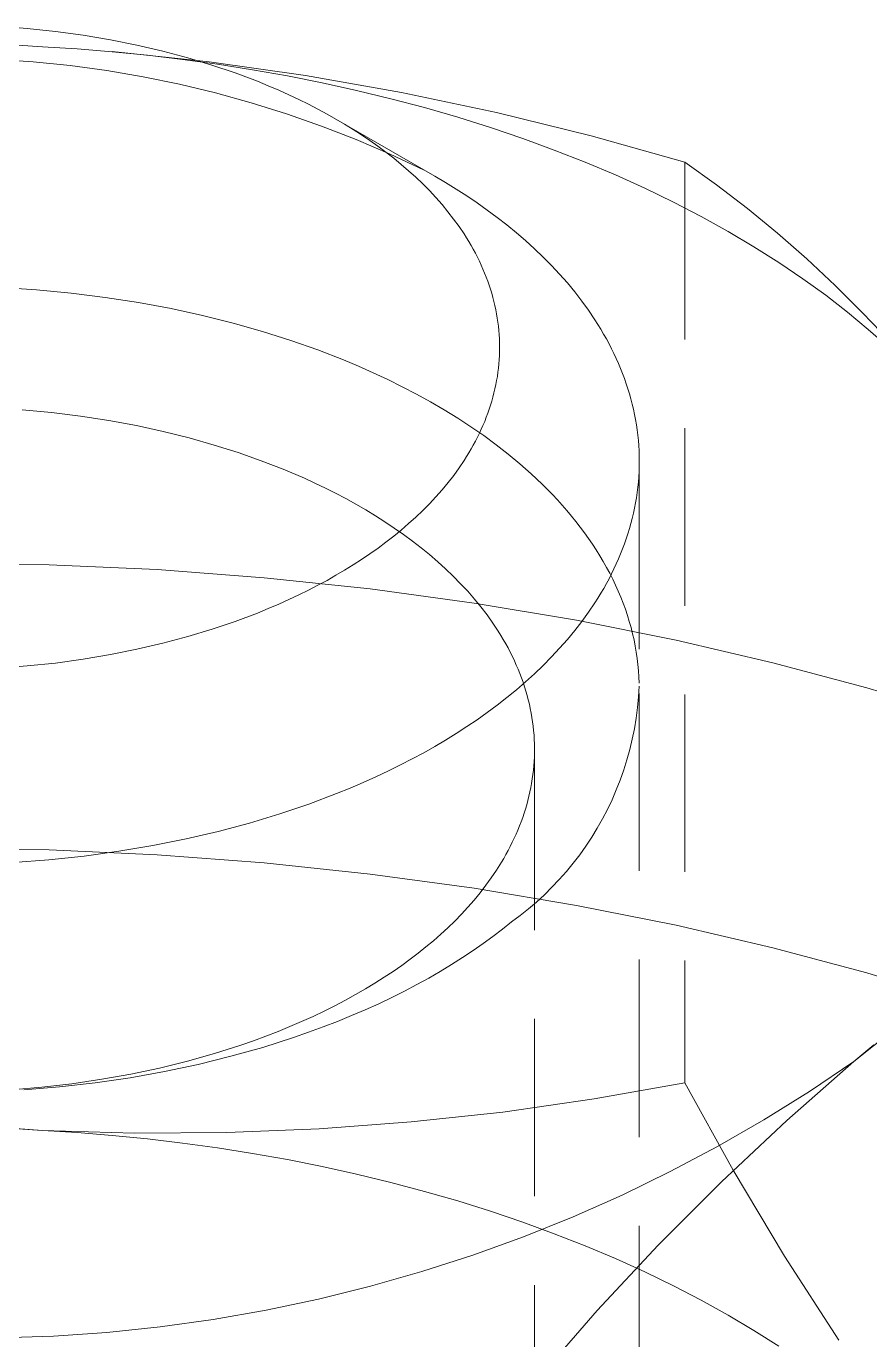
# Model space of a CAD drawing. Header units: millimetres. Extents: x -124 to 15640, y 659 to 4121.
# Drawn here: x 4186.92 to 4192.96, y 2337.41 to 2346.81 of the extents above; entities that cross this region are included whole.
import ezdxf

# ---------------------------------------------------------------- set-up
doc = ezdxf.new("R2010")
doc.units = ezdxf.units.MM
doc.linetypes.add('HIDDEN', pattern=[1.905, 1.27, -0.635])
doc.layers.add('ZANO_R_przerywana', color=7, linetype='HIDDEN', lineweight=0)

msp = doc.modelspace()

# ---------------------------------------------------------------- linework, layer by layer
at = {"layer": 'ZANO_R_przerywana'}
for p, q in [((4186.7243, 2346.8069), (4186.9288, 2346.7916)), ((4186.9288, 2346.7916), (4187.1309, 2346.7703)), ((4187.1309, 2346.7703), (4187.3297, 2346.7432)), ((4187.3297, 2346.7432), (4187.5246, 2346.7105)), ((4187.5246, 2346.7105), (4187.7149, 2346.6724)), ((4186.6648, 2346.6854), (4187.0381, 2346.6601)), ((4187.0381, 2346.6601), (4187.2877, 2346.6446)), ((4187.2877, 2346.6446), (4187.5383, 2346.6245)), ((4187.5383, 2346.6245), (4187.7895, 2346.5996)), ((4187.5384, 2346.6263), (4188.2314, 2346.5518)), ((4187.7149, 2346.6724), (4187.8999, 2346.6293)), ((4187.8999, 2346.6293), (4188.0792, 2346.5815)), ((4186.9731, 2346.5522), (4186.7087, 2346.5701)), ((4187.2368, 2346.5254), (4186.9731, 2346.5522)), ((4187.4995, 2346.4898), (4187.2368, 2346.5254)), ((4187.7895, 2346.5996), (4188.041, 2346.5699)), ((4188.041, 2346.5699), (4188.2923, 2346.5353)), ((4188.0792, 2346.5815), (4188.2522, 2346.5292)), ((4188.2314, 2346.5518), (4188.9215, 2346.4541)), ((4188.2522, 2346.5292), (4188.4185, 2346.4729)), ((4188.2923, 2346.5353), (4188.543, 2346.4958)), ((4187.7608, 2346.4453), (4187.4995, 2346.4898)), ((4188.0205, 2346.3921), (4187.7608, 2346.4453)), ((4188.4185, 2346.4729), (4188.5778, 2346.4128)), ((4188.543, 2346.4958), (4188.7927, 2346.4514)), ((4188.7927, 2346.4514), (4189.041, 2346.402)), ((4188.9215, 2346.4541), (4189.608, 2346.3334)), ((4188.2782, 2346.3301), (4188.0205, 2346.3921)), ((4188.5778, 2346.4128), (4188.6547, 2346.3815)), ((4188.6547, 2346.3815), (4188.7297, 2346.3494)), ((4188.7297, 2346.3494), (4188.8029, 2346.3166)), ((4189.041, 2346.402), (4189.2874, 2346.3477)), ((4189.2874, 2346.3477), (4189.5316, 2346.2885)), ((4189.608, 2346.3334), (4190.29, 2346.1898)), ((4188.5337, 2346.2594), (4188.2782, 2346.3301)), ((4188.7866, 2346.1802), (4188.5337, 2346.2594)), ((4188.8029, 2346.3166), (4188.8741, 2346.2831)), ((4188.8741, 2346.2831), (4188.9434, 2346.2489)), ((4188.9434, 2346.2489), (4189.0108, 2346.2141)), ((4189.5316, 2346.2885), (4189.773, 2346.2244)), ((4189.0367, 2346.0925), (4188.7866, 2346.1802)), ((4189.0108, 2346.2141), (4189.0762, 2346.1788)), ((4189.0762, 2346.1788), (4189.1397, 2346.1429)), ((4189.773, 2346.2244), (4190.0112, 2346.1556)), ((4190.0112, 2346.1556), (4190.2459, 2346.082)), ((4190.29, 2346.1898), (4190.9669, 2346.0234)), ((4189.2838, 2345.9964), (4189.0367, 2346.0925)), ((4189.8468, 2345.7347), (4189.1397, 2346.1429)), ((4189.1397, 2346.1429), (4189.2018, 2346.1063)), ((4189.2018, 2346.1063), (4189.263, 2346.0685)), ((4189.263, 2346.0685), (4189.3232, 2346.0296)), ((4190.2459, 2346.082), (4190.4765, 2346.0038)), ((4189.5274, 2345.892), (4189.2838, 2345.9964)), ((4189.3232, 2346.0296), (4189.3824, 2345.9896)), ((4189.3824, 2345.9896), (4189.4405, 2345.9485)), ((4190.4765, 2346.0038), (4190.7027, 2345.9211)), ((4190.9669, 2346.0234), (4191.6378, 2345.8344)), ((4189.4405, 2345.9485), (4189.4974, 2345.9063)), ((4189.4974, 2345.9063), (4189.553, 2345.8629)), ((4189.7674, 2345.7795), (4189.5274, 2345.892)), ((4189.553, 2345.8629), (4189.6072, 2345.8185)), ((4190.7027, 2345.9211), (4190.9242, 2345.8341)), ((4189.6072, 2345.8185), (4189.66, 2345.7731)), ((4189.66, 2345.7731), (4189.7112, 2345.7266)), ((4190.9242, 2345.8341), (4191.1405, 2345.7428)), ((4191.6378, 2345.8344), (4191.8641, 2345.6716)), ((4191.6378, 2345.8344), (4191.6378, 2339.2446)), ((4189.7112, 2345.7266), (4189.7609, 2345.6791)), ((4189.7609, 2345.6791), (4189.8088, 2345.6306)), ((4189.9244, 2345.6889), (4189.8468, 2345.7347)), ((4190.0009, 2345.6417), (4189.9244, 2345.6889)), ((4191.1405, 2345.7428), (4191.3512, 2345.6474)), ((4189.8088, 2345.6306), (4189.855, 2345.5811)), ((4189.855, 2345.5811), (4189.8994, 2345.5307)), ((4190.0762, 2345.5931), (4190.0009, 2345.6417)), ((4190.1502, 2345.5431), (4190.0762, 2345.5931)), ((4191.3512, 2345.6474), (4191.5561, 2345.5481)), ((4191.8641, 2345.6716), (4192.0852, 2345.5017)), ((4189.8994, 2345.5307), (4189.9419, 2345.4794)), ((4190.2228, 2345.4916), (4190.1502, 2345.5431)), ((4190.2939, 2345.4389), (4190.2228, 2345.4916)), ((4191.5561, 2345.5481), (4191.7548, 2345.4451)), ((4192.0852, 2345.5017), (4192.3008, 2345.3249)), ((4189.9419, 2345.4794), (4189.9823, 2345.4272)), ((4189.9823, 2345.4272), (4190.0207, 2345.3742)), ((4190.3633, 2345.3847), (4190.2939, 2345.4389)), ((4191.7548, 2345.4451), (4191.947, 2345.3386)), ((4190.0207, 2345.3742), (4190.057, 2345.3204)), ((4190.057, 2345.3204), (4190.0743, 2345.2932)), ((4190.4311, 2345.3292), (4190.3633, 2345.3847)), ((4190.4971, 2345.2724), (4190.4311, 2345.3292)), ((4191.947, 2345.3386), (4192.1324, 2345.2288)), ((4192.3008, 2345.3249), (4192.5107, 2345.1413)), ((4190.0743, 2345.2932), (4190.0911, 2345.2658)), ((4190.0911, 2345.2658), (4190.1073, 2345.2382)), ((4190.1073, 2345.2382), (4190.1229, 2345.2105)), ((4190.1229, 2345.2105), (4190.1379, 2345.1826)), ((4190.5612, 2345.2143), (4190.4971, 2345.2724)), ((4190.6232, 2345.1549), (4190.5612, 2345.2143)), ((4192.1324, 2345.2288), (4192.3108, 2345.1158)), ((4190.1379, 2345.1826), (4190.1524, 2345.1546)), ((4190.1524, 2345.1546), (4190.1663, 2345.1264)), ((4190.1663, 2345.1264), (4190.1795, 2345.098)), ((4190.6832, 2345.0943), (4190.6232, 2345.1549)), ((4192.3108, 2345.1158), (4192.482, 2345)), ((4192.5107, 2345.1413), (4192.7146, 2344.9511)), ((4190.1795, 2345.098), (4190.1922, 2345.0695)), ((4190.1922, 2345.0695), (4190.2043, 2345.0409)), ((4190.2043, 2345.0409), (4190.2157, 2345.0121)), ((4190.7409, 2345.0324), (4190.6832, 2345.0943)), ((4190.7964, 2344.9694), (4190.7409, 2345.0324)), ((4186.7439, 2344.9363), (4186.996, 2344.9199)), ((4190.2157, 2345.0121), (4190.2265, 2344.9832)), ((4190.2265, 2344.9832), (4190.2367, 2344.9542)), ((4190.2367, 2344.9542), (4190.2462, 2344.9251)), ((4190.2462, 2344.9251), (4190.2552, 2344.8959)), ((4190.8495, 2344.9053), (4190.7964, 2344.9694)), ((4192.482, 2345), (4192.6458, 2344.8815)), ((4192.7146, 2344.9511), (4192.9125, 2344.7546)), ((4186.996, 2344.9199), (4187.2444, 2344.8964)), ((4187.2444, 2344.8964), (4187.4883, 2344.866)), ((4187.4883, 2344.866), (4187.7267, 2344.8291)), ((4187.7267, 2344.8291), (4187.9591, 2344.7859)), ((4190.2552, 2344.8959), (4190.2634, 2344.8665)), ((4190.2634, 2344.8665), (4190.2711, 2344.8371)), ((4190.2711, 2344.8371), (4190.278, 2344.8077)), ((4190.9, 2344.8401), (4190.8495, 2344.9053)), ((4190.948, 2344.7738), (4190.9, 2344.8401)), ((4192.6458, 2344.8815), (4192.802, 2344.7605)), ((4187.9591, 2344.7859), (4188.1847, 2344.7369)), ((4188.1847, 2344.7369), (4188.4029, 2344.6824)), ((4190.278, 2344.8077), (4190.2844, 2344.7781)), ((4190.2844, 2344.7781), (4190.29, 2344.7485)), ((4190.29, 2344.7485), (4190.295, 2344.7188)), ((4190.9934, 2344.7065), (4190.948, 2344.7738)), ((4192.802, 2344.7605), (4192.9505, 2344.6374)), ((4192.9125, 2344.7546), (4193.104, 2344.5519)), ((4188.4029, 2344.6824), (4188.6134, 2344.623)), ((4190.295, 2344.7188), (4190.2994, 2344.6891)), ((4190.2994, 2344.6891), (4190.303, 2344.6593)), ((4190.303, 2344.6593), (4190.3061, 2344.6295)), ((4191.015, 2344.6725), (4190.9934, 2344.7065)), ((4191.036, 2344.6383), (4191.015, 2344.6725)), ((4188.6134, 2344.623), (4188.8157, 2344.5589)), ((4188.8157, 2344.5589), (4189.0094, 2344.4908)), ((4190.3061, 2344.6295), (4190.3084, 2344.5996)), ((4190.3084, 2344.5996), (4190.3101, 2344.5698)), ((4190.3101, 2344.5698), (4190.3111, 2344.5399)), ((4191.0562, 2344.6038), (4191.036, 2344.6383)), ((4191.0758, 2344.5692), (4191.0562, 2344.6038)), ((4191.0946, 2344.5343), (4191.0758, 2344.5692)), ((4192.9505, 2344.6374), (4193.0218, 2344.575)), ((4189.0094, 2344.4908), (4189.1944, 2344.4189)), ((4190.3111, 2344.4801), (4190.3101, 2344.4502)), ((4190.3111, 2344.5399), (4190.3114, 2344.51)), ((4190.3114, 2344.51), (4190.3111, 2344.4801)), ((4191.1126, 2344.4992), (4191.0946, 2344.5343)), ((4191.13, 2344.464), (4191.1126, 2344.4992)), ((4191.1466, 2344.4285), (4191.13, 2344.464)), ((4189.1944, 2344.4189), (4189.3012, 2344.3742)), ((4189.3012, 2344.3742), (4189.4069, 2344.3274)), ((4190.3031, 2344.3607), (4190.2994, 2344.3309)), ((4190.3061, 2344.3905), (4190.3031, 2344.3607)), ((4190.3084, 2344.4203), (4190.3061, 2344.3905)), ((4190.3101, 2344.4502), (4190.3084, 2344.4203)), ((4191.1624, 2344.3929), (4191.1466, 2344.4285)), ((4191.1775, 2344.3571), (4191.1624, 2344.3929)), ((4189.4069, 2344.3274), (4189.5116, 2344.2784)), ((4189.5116, 2344.2784), (4189.6149, 2344.2273)), ((4190.2901, 2344.2715), (4190.2844, 2344.2419)), ((4190.2951, 2344.3012), (4190.2901, 2344.2715)), ((4190.2994, 2344.3309), (4190.2951, 2344.3012)), ((4191.1918, 2344.3211), (4191.1775, 2344.3571)), ((4191.2053, 2344.285), (4191.1918, 2344.3211)), ((4191.218, 2344.2488), (4191.2053, 2344.285)), ((4189.6149, 2344.2273), (4189.7168, 2344.1741)), ((4189.7168, 2344.1741), (4189.817, 2344.1188)), ((4190.2711, 2344.1828), (4190.2635, 2344.1534)), ((4190.2781, 2344.2123), (4190.2711, 2344.1828)), ((4190.2844, 2344.2419), (4190.2781, 2344.2123)), ((4191.23, 2344.2124), (4191.218, 2344.2488)), ((4191.2411, 2344.1759), (4191.23, 2344.2124)), ((4191.2514, 2344.1392), (4191.2411, 2344.1759)), ((4189.817, 2344.1188), (4189.9153, 2344.0614)), ((4190.2463, 2344.0949), (4190.2368, 2344.0658)), ((4190.2552, 2344.1241), (4190.2463, 2344.0949)), ((4190.2635, 2344.1534), (4190.2552, 2344.1241)), ((4191.261, 2344.1025), (4191.2514, 2344.1392)), ((4191.2697, 2344.0656), (4191.261, 2344.1025)), ((4187.1045, 2344.0422), (4186.8934, 2344.0622)), ((4187.3117, 2344.0164), (4187.1045, 2344.0422)), ((4187.5144, 2343.985), (4187.3117, 2344.0164)), ((4187.7119, 2343.9483), (4187.5144, 2343.985)), ((4189.9153, 2344.0614), (4190.0117, 2344.0019)), ((4190.0117, 2344.0019), (4190.1059, 2343.9403)), ((4190.2158, 2344.0079), (4190.2044, 2343.9791)), ((4190.2266, 2344.0368), (4190.2158, 2344.0079)), ((4190.2368, 2344.0658), (4190.2266, 2344.0368)), ((4191.2776, 2344.0287), (4191.2697, 2344.0656)), ((4191.2847, 2343.9917), (4191.2776, 2344.0287)), ((4191.2909, 2343.9545), (4191.2847, 2343.9917)), ((4187.9037, 2343.9066), (4187.7119, 2343.9483)), ((4188.0892, 2343.8603), (4187.9037, 2343.9066)), ((4190.1059, 2343.9403), (4190.1977, 2343.8767)), ((4190.1664, 2343.8936), (4190.1525, 2343.8654)), ((4190.1797, 2343.922), (4190.1664, 2343.8936)), ((4190.1923, 2343.9505), (4190.1797, 2343.922)), ((4190.2044, 2343.9791), (4190.1923, 2343.9505)), ((4191.2964, 2343.9174), (4191.2909, 2343.9545)), ((4191.301, 2343.8802), (4191.2964, 2343.9174)), ((4188.2681, 2343.8098), (4188.0892, 2343.8603)), ((4188.44, 2343.7554), (4188.2681, 2343.8098)), ((4190.123, 2343.8094), (4190.1074, 2343.7817)), ((4190.1381, 2343.8373), (4190.123, 2343.8094)), ((4190.1525, 2343.8654), (4190.1381, 2343.8373)), ((4190.1977, 2343.8767), (4190.2869, 2343.8111)), ((4190.2869, 2343.8111), (4190.3735, 2343.7436)), ((4191.3047, 2343.8429), (4191.301, 2343.8802)), ((4191.3077, 2343.8056), (4191.3047, 2343.8429)), ((4191.3098, 2343.7682), (4191.3077, 2343.8056)), ((4188.6047, 2343.6974), (4188.44, 2343.7554)), ((4190.0745, 2343.7268), (4190.0571, 2343.6996)), ((4190.0912, 2343.7542), (4190.0745, 2343.7268)), ((4190.1074, 2343.7817), (4190.0912, 2343.7542)), ((4190.3735, 2343.7436), (4190.4571, 2343.6742)), ((4191.311, 2343.7309), (4191.3098, 2343.7682)), ((4191.3114, 2343.6935), (4191.311, 2343.7309)), ((4188.762, 2343.6364), (4188.6047, 2343.6974)), ((4188.9143, 2343.5713), (4188.762, 2343.6364)), ((4190.0209, 2343.6458), (4189.9825, 2343.5927)), ((4190.0571, 2343.6996), (4190.0209, 2343.6458)), ((4190.4571, 2343.6742), (4190.5377, 2343.6029)), ((4191.3077, 2343.5815), (4191.3098, 2343.6188)), ((4191.3098, 2343.6188), (4191.311, 2343.6562)), ((4191.311, 2343.6562), (4191.3114, 2343.6935)), ((4191.3114, 2343.6188), (4191.3114, 2342.0828)), ((4188.9896, 2343.5368), (4188.9143, 2343.5713)), ((4189.0641, 2343.5011), (4188.9896, 2343.5368)), ((4189.942, 2343.5405), (4189.8996, 2343.4892)), ((4189.9825, 2343.5927), (4189.942, 2343.5405)), ((4190.5377, 2343.6029), (4190.6151, 2343.5299)), ((4190.6151, 2343.5299), (4190.6891, 2343.4551)), ((4191.301, 2343.5069), (4191.3048, 2343.5442)), ((4191.3048, 2343.5442), (4191.3077, 2343.5815)), ((4189.1377, 2343.4641), (4189.0641, 2343.5011)), ((4189.2105, 2343.4258), (4189.1377, 2343.4641)), ((4189.2822, 2343.3863), (4189.2105, 2343.4258)), ((4189.8552, 2343.4388), (4189.8091, 2343.3893)), ((4189.8996, 2343.4892), (4189.8552, 2343.4388)), ((4190.6891, 2343.4551), (4190.7247, 2343.4172)), ((4191.2847, 2343.3954), (4191.291, 2343.4325)), ((4191.291, 2343.4325), (4191.2964, 2343.4697)), ((4191.2964, 2343.4697), (4191.301, 2343.5069)), ((4189.3529, 2343.3454), (4189.2822, 2343.3863)), ((4189.4224, 2343.3034), (4189.3529, 2343.3454)), ((4189.7611, 2343.3408), (4189.7115, 2343.2933)), ((4189.8091, 2343.3893), (4189.7611, 2343.3408)), ((4190.7247, 2343.4172), (4190.7595, 2343.3788)), ((4190.7595, 2343.3788), (4190.7933, 2343.34)), ((4190.7933, 2343.34), (4190.8262, 2343.3009)), ((4191.2698, 2343.3214), (4191.2777, 2343.3584)), ((4191.2777, 2343.3584), (4191.2847, 2343.3954)), ((4189.4906, 2343.26), (4189.4224, 2343.3034)), ((4189.5574, 2343.2155), (4189.4906, 2343.26)), ((4189.6602, 2343.2468), (4189.6074, 2343.2014)), ((4189.7115, 2343.2933), (4189.6602, 2343.2468)), ((4190.8262, 2343.3009), (4190.8582, 2343.2614)), ((4190.8582, 2343.2614), (4190.8891, 2343.2215)), ((4191.2412, 2343.2112), (4191.2515, 2343.2478)), ((4191.2515, 2343.2478), (4191.261, 2343.2846)), ((4191.261, 2343.2846), (4191.2698, 2343.3214)), ((4189.5532, 2343.157), (4189.4976, 2343.1137)), ((4189.6074, 2343.2014), (4189.5532, 2343.157)), ((4189.6228, 2343.1697), (4189.5574, 2343.2155)), ((4189.6867, 2343.1227), (4189.6228, 2343.1697)), ((4190.8891, 2343.2215), (4190.9191, 2343.1813)), ((4190.9191, 2343.1813), (4190.948, 2343.1408)), ((4190.948, 2343.1408), (4190.9759, 2343.1)), ((4191.2054, 2343.102), (4191.2181, 2343.1382)), ((4191.2181, 2343.1382), (4191.2301, 2343.1746)), ((4191.2301, 2343.1746), (4191.2412, 2343.2112)), ((4189.4408, 2343.0714), (4189.3827, 2343.0303)), ((4189.4976, 2343.1137), (4189.4408, 2343.0714)), ((4189.7489, 2343.0745), (4189.6867, 2343.1227)), ((4189.8094, 2343.0252), (4189.7489, 2343.0745)), ((4190.9759, 2343.1), (4191.0028, 2343.0588)), ((4191.0028, 2343.0588), (4191.0287, 2343.0174)), ((4191.1776, 2343.0299), (4191.1919, 2343.0659)), ((4191.1919, 2343.0659), (4191.2054, 2343.102)), ((4186.3106, 2342.9639), (4187.0867, 2342.9523)), ((4187.0867, 2342.9523), (4187.8597, 2342.9176)), ((4189.2633, 2342.9514), (4189.2021, 2342.9136)), ((4189.3235, 2342.9903), (4189.2633, 2342.9514)), ((4189.3827, 2343.0303), (4189.3235, 2342.9903)), ((4189.8681, 2342.9748), (4189.8094, 2343.0252)), ((4189.9249, 2342.9233), (4189.8681, 2342.9748)), ((4191.0287, 2343.0174), (4191.0534, 2342.9757)), ((4191.0534, 2342.9757), (4191.0771, 2342.9337)), ((4191.1301, 2342.923), (4191.1467, 2342.9585)), ((4191.1467, 2342.9585), (4191.1625, 2342.9941)), ((4191.1625, 2342.9941), (4191.1776, 2343.0299)), ((4187.8597, 2342.9176), (4188.6266, 2342.8601)), ((4188.6266, 2342.8601), (4189.3842, 2342.7802)), ((4189.14, 2342.877), (4189.0765, 2342.8411)), ((4189.2021, 2342.9136), (4189.14, 2342.877)), ((4189.9797, 2342.8707), (4189.9249, 2342.9233)), ((4190.0324, 2342.8171), (4189.9797, 2342.8707)), ((4191.0771, 2342.9337), (4191.0997, 2342.8915)), ((4191.0947, 2342.8527), (4191.1128, 2342.8878)), ((4191.0997, 2342.8915), (4191.1212, 2342.849)), ((4191.1128, 2342.8878), (4191.1301, 2342.923)), ((4188.9438, 2342.771), (4188.8744, 2342.7368)), ((4189.0111, 2342.8058), (4188.9438, 2342.771)), ((4189.0765, 2342.8411), (4189.0111, 2342.8058)), ((4189.3842, 2342.7802), (4190.1299, 2342.6786)), ((4190.083, 2342.7626), (4190.0324, 2342.8171)), ((4190.1314, 2342.7071), (4190.083, 2342.7626)), ((4191.0362, 2342.7487), (4191.0564, 2342.7832)), ((4191.0564, 2342.7832), (4191.0759, 2342.8178)), ((4191.0759, 2342.8178), (4191.0947, 2342.8527)), ((4191.1212, 2342.849), (4191.1416, 2342.8064)), ((4191.1416, 2342.8064), (4191.1608, 2342.7635)), ((4191.1608, 2342.7635), (4191.179, 2342.7204)), ((4188.7301, 2342.6705), (4188.655, 2342.6384)), ((4188.8032, 2342.7033), (4188.7301, 2342.6705)), ((4188.8744, 2342.7368), (4188.8032, 2342.7033)), ((4190.1299, 2342.6786), (4190.8607, 2342.556)), ((4190.1776, 2342.6507), (4190.1314, 2342.7071)), ((4190.9482, 2342.6132), (4190.9936, 2342.6805)), ((4190.9936, 2342.6805), (4191.0152, 2342.7145)), ((4191.0152, 2342.7145), (4191.0362, 2342.7487)), ((4191.179, 2342.7204), (4191.196, 2342.6772)), ((4191.196, 2342.6772), (4191.2118, 2342.6338)), ((4188.5782, 2342.6071), (4188.4189, 2342.547)), ((4188.655, 2342.6384), (4188.5782, 2342.6071)), ((4190.2213, 2342.5934), (4190.1776, 2342.6507)), ((4190.2626, 2342.5354), (4190.2213, 2342.5934)), ((4190.9003, 2342.547), (4190.9482, 2342.6132)), ((4191.2118, 2342.6338), (4191.2265, 2342.5902)), ((4191.2265, 2342.5902), (4191.24, 2342.5465)), ((4188.2526, 2342.4906), (4188.0796, 2342.4383)), ((4188.4189, 2342.547), (4188.2526, 2342.4906)), ((4190.2824, 2342.5061), (4190.2626, 2342.5354)), ((4190.3015, 2342.4766), (4190.2824, 2342.5061)), ((4190.7966, 2342.4176), (4190.8497, 2342.4817)), ((4190.8497, 2342.4817), (4190.9003, 2342.547)), ((4190.8607, 2342.556), (4191.5743, 2342.4133)), ((4191.24, 2342.5465), (4191.2524, 2342.5028)), ((4191.2524, 2342.5028), (4191.2636, 2342.4589)), ((4187.9003, 2342.3905), (4187.7153, 2342.3474)), ((4188.0796, 2342.4383), (4187.9003, 2342.3905)), ((4190.3199, 2342.4469), (4190.3015, 2342.4766)), ((4190.3378, 2342.4171), (4190.3199, 2342.4469)), ((4190.355, 2342.3871), (4190.3378, 2342.4171)), ((4190.3715, 2342.3569), (4190.355, 2342.3871)), ((4190.7412, 2342.3546), (4190.7966, 2342.4176)), ((4191.2636, 2342.4589), (4191.2736, 2342.4149)), ((4191.2736, 2342.4149), (4191.2824, 2342.3708)), ((4191.5743, 2342.4133), (4192.2683, 2342.2517)), ((4187.525, 2342.3093), (4187.3301, 2342.2766)), ((4187.7153, 2342.3474), (4187.525, 2342.3093)), ((4190.3873, 2342.3267), (4190.3715, 2342.3569)), ((4190.4025, 2342.2962), (4190.3873, 2342.3267)), ((4190.4171, 2342.2657), (4190.4025, 2342.2962)), ((4190.6235, 2342.2321), (4190.6835, 2342.2927)), ((4190.6835, 2342.2927), (4190.7412, 2342.3546)), ((4191.2824, 2342.3708), (4191.2901, 2342.3267)), ((4191.2901, 2342.3267), (4191.2966, 2342.2826)), ((4186.9293, 2342.2282), (4186.7248, 2342.2128)), ((4187.1313, 2342.2495), (4186.9293, 2342.2282)), ((4187.3301, 2342.2766), (4187.1313, 2342.2495)), ((4190.4309, 2342.235), (4190.4171, 2342.2657)), ((4190.4441, 2342.2042), (4190.4309, 2342.235)), ((4190.4566, 2342.1733), (4190.4441, 2342.2042)), ((4190.5615, 2342.1727), (4190.6235, 2342.2321)), ((4191.2966, 2342.2826), (4191.3019, 2342.2385)), ((4191.3019, 2342.2385), (4191.306, 2342.1943)), ((4192.2683, 2342.2517), (4192.9406, 2342.0723)), ((4190.4314, 2342.0578), (4190.4974, 2342.1146)), ((4190.4684, 2342.1423), (4190.4566, 2342.1733)), ((4190.4795, 2342.1112), (4190.4684, 2342.1423)), ((4190.4899, 2342.08), (4190.4795, 2342.1112)), ((4190.4974, 2342.1146), (4190.5615, 2342.1727)), ((4191.306, 2342.1943), (4191.309, 2342.1502)), ((4191.309, 2342.1502), (4191.3108, 2342.106)), ((4190.3637, 2342.0023), (4190.4314, 2342.0578)), ((4190.4996, 2342.0487), (4190.4899, 2342.08)), ((4190.5086, 2342.0174), (4190.4996, 2342.0487)), ((4190.5169, 2341.986), (4190.5086, 2342.0174)), ((4191.3113, 2342.0828), (4191.3066, 2342.0065)), ((4191.3114, 2342.0318), (4191.3114, 2334.3244)), ((4192.9406, 2342.0723), (4193.5894, 2341.8762)), ((4190.2231, 2341.8953), (4190.2942, 2341.9481)), ((4190.2942, 2341.9481), (4190.3637, 2342.0023)), ((4190.5245, 2341.9546), (4190.5169, 2341.986)), ((4190.5313, 2341.9231), (4190.5245, 2341.9546)), ((4190.5375, 2341.8915), (4190.5313, 2341.9231)), ((4191.2993, 2341.9305), (4191.2893, 2341.8548)), ((4191.3066, 2342.0065), (4191.2993, 2341.9305)), ((4190.0765, 2341.7939), (4190.1505, 2341.8439)), ((4190.1505, 2341.8439), (4190.2231, 2341.8953)), ((4190.543, 2341.86), (4190.5375, 2341.8915)), ((4190.5477, 2341.8284), (4190.543, 2341.86)), ((4190.5518, 2341.7968), (4190.5477, 2341.8284)), ((4191.2893, 2341.8548), (4191.2767, 2341.7794)), ((4189.9248, 2341.698), (4190.0013, 2341.7453)), ((4190.0013, 2341.7453), (4190.0765, 2341.7939)), ((4190.5551, 2341.7652), (4190.5518, 2341.7968)), ((4190.5578, 2341.7336), (4190.5551, 2341.7652)), ((4190.5597, 2341.702), (4190.5578, 2341.7336)), ((4191.2767, 2341.7794), (4191.2615, 2341.7046)), ((4189.7678, 2341.6074), (4189.8472, 2341.6522)), ((4189.8472, 2341.6522), (4189.9248, 2341.698)), ((4190.5609, 2341.6704), (4190.5597, 2341.702)), ((4190.5614, 2341.6388), (4190.5609, 2341.6704)), ((4190.5612, 2341.6073), (4190.5614, 2341.6388)), ((4191.2615, 2341.7046), (4191.2437, 2341.6303)), ((4189.6018, 2341.5198), (4189.686, 2341.5633)), ((4189.686, 2341.5633), (4189.7678, 2341.6074)), ((4190.5565, 2341.513), (4190.5588, 2341.5444)), ((4190.5588, 2341.5444), (4190.5603, 2341.5758)), ((4190.5603, 2341.5758), (4190.5612, 2341.6073)), ((4190.5614, 2341.6073), (4190.5614, 2334.7532)), ((4191.2233, 2341.5567), (4191.2003, 2341.4838)), ((4191.2437, 2341.6303), (4191.2233, 2341.5567)), ((4189.4262, 2341.4351), (4189.5152, 2341.4771)), ((4189.5152, 2341.4771), (4189.6018, 2341.5198)), ((4190.5455, 2341.4193), (4190.5498, 2341.4505)), ((4190.5498, 2341.4505), (4190.5535, 2341.4817)), ((4190.5535, 2341.4817), (4190.5565, 2341.513)), ((4191.2003, 2341.4838), (4191.1748, 2341.4118)), ((4189.1448, 2341.3149), (4189.241, 2341.354)), ((4189.241, 2341.354), (4189.3347, 2341.3941)), ((4189.3347, 2341.3941), (4189.4262, 2341.4351)), ((4190.5284, 2341.3264), (4190.5348, 2341.3573)), ((4190.5348, 2341.3573), (4190.5405, 2341.3882)), ((4190.5405, 2341.3882), (4190.5455, 2341.4193)), ((4191.1748, 2341.4118), (4191.1469, 2341.3407)), ((4188.9458, 2341.2398), (4189.1448, 2341.3149)), ((4190.5054, 2341.2344), (4190.5137, 2341.2649)), ((4190.5137, 2341.2649), (4190.5214, 2341.2956)), ((4190.5214, 2341.2956), (4190.5284, 2341.3264)), ((4191.1164, 2341.2707), (4191.0836, 2341.2017)), ((4191.1469, 2341.3407), (4191.1164, 2341.2707)), ((4188.5217, 2341.104), (4188.7379, 2341.1693)), ((4188.7379, 2341.1693), (4188.9458, 2341.2398)), ((4190.4765, 2341.1436), (4190.4868, 2341.1737)), ((4190.4868, 2341.1737), (4190.4964, 2341.204)), ((4190.4964, 2341.204), (4190.5054, 2341.2344)), ((4191.0836, 2341.2017), (4191.0483, 2341.1339)), ((4188.2976, 2341.0441), (4188.5217, 2341.104)), ((4190.442, 2341.054), (4190.4541, 2341.0837)), ((4190.4541, 2341.0837), (4190.4656, 2341.1136)), ((4190.4656, 2341.1136), (4190.4765, 2341.1436)), ((4191.0483, 2341.1339), (4191.0108, 2341.0674)), ((4187.8284, 2340.9427), (4188.0663, 2340.9902)), ((4188.0663, 2340.9902), (4188.2976, 2341.0441)), ((4190.4021, 2340.966), (4190.416, 2340.9952)), ((4190.416, 2340.9952), (4190.4293, 2341.0245)), ((4190.4293, 2341.0245), (4190.442, 2341.054)), ((4190.9709, 2341.0023), (4190.9288, 2340.9385)), ((4191.0108, 2341.0674), (4190.9709, 2341.0023)), ((4187.0867, 2340.9111), (4186.3106, 2340.9227)), ((4187.8597, 2340.8764), (4187.0867, 2340.9111)), ((4187.3363, 2340.8679), (4187.5848, 2340.9018)), ((4187.5848, 2340.9018), (4187.8284, 2340.9427)), ((4190.3569, 2340.8796), (4190.3726, 2340.9082)), ((4190.3726, 2340.9082), (4190.3876, 2340.937)), ((4190.3876, 2340.937), (4190.4021, 2340.966)), ((4190.9288, 2340.9385), (4190.8845, 2340.8763)), ((4186.8281, 2340.8221), (4187.0837, 2340.8412)), ((4187.0837, 2340.8412), (4187.3363, 2340.8679)), ((4188.6266, 2340.8189), (4187.8597, 2340.8764)), ((4189.3842, 2340.739), (4188.6266, 2340.8189)), ((4190.289, 2340.7672), (4190.3241, 2340.823)), ((4190.3241, 2340.823), (4190.3408, 2340.8512)), ((4190.3408, 2340.8512), (4190.3569, 2340.8796)), ((4190.838, 2340.8157), (4190.7895, 2340.7567)), ((4190.8845, 2340.8763), (4190.838, 2340.8157)), ((4190.1299, 2340.6374), (4189.3842, 2340.739)), ((4190.2128, 2340.6583), (4190.2519, 2340.7123)), ((4190.2519, 2340.7123), (4190.289, 2340.7672)), ((4190.7389, 2340.6994), (4190.6864, 2340.644)), ((4190.7895, 2340.7567), (4190.7389, 2340.6994)), ((4190.1289, 2340.553), (4190.1717, 2340.6052)), ((4190.8607, 2340.5148), (4190.1299, 2340.6374)), ((4190.1717, 2340.6052), (4190.2128, 2340.6583)), ((4190.6864, 2340.644), (4190.6319, 2340.5904)), ((4190.0842, 2340.5019), (4190.1289, 2340.553)), ((4190.5757, 2340.5387), (4190.5177, 2340.489)), ((4190.6319, 2340.5904), (4190.5757, 2340.5387)), ((4191.5743, 2340.3721), (4190.8607, 2340.5148)), ((4189.99, 2340.4026), (4190.0379, 2340.4517)), ((4190.0379, 2340.4517), (4190.0842, 2340.5019)), ((4190.4579, 2340.4414), (4190.3966, 2340.3959)), ((4190.5177, 2340.489), (4190.4579, 2340.4414)), ((4189.8896, 2340.3075), (4189.9405, 2340.3546)), ((4189.9405, 2340.3546), (4189.99, 2340.4026)), ((4190.3316, 2340.3439), (4190.264, 2340.2924)), ((4190.3966, 2340.3959), (4190.3316, 2340.3439)), ((4192.2683, 2340.2105), (4191.5743, 2340.3721)), ((4189.7838, 2340.2168), (4189.8373, 2340.2616)), ((4189.8373, 2340.2616), (4189.8896, 2340.3075)), ((4190.1938, 2340.2413), (4190.121, 2340.1907)), ((4190.264, 2340.2924), (4190.1938, 2340.2413)), ((4189.6115, 2340.0854), (4189.6711, 2340.1288)), ((4189.6711, 2340.1288), (4189.7286, 2340.1726)), ((4189.7286, 2340.1726), (4189.7838, 2340.2168)), ((4190.0456, 2340.1406), (4189.9676, 2340.0912)), ((4190.121, 2340.1907), (4190.0456, 2340.1406)), ((4192.9406, 2340.031), (4192.2683, 2340.2105)), ((4189.4855, 2339.9998), (4189.5496, 2340.0423)), ((4189.5496, 2340.0423), (4189.6115, 2340.0854)), ((4189.887, 2340.0425), (4189.8038, 2339.9945)), ((4189.9676, 2340.0912), (4189.887, 2340.0425)), ((4189.3507, 2339.9164), (4189.4192, 2339.9578)), ((4189.4192, 2339.9578), (4189.4855, 2339.9998)), ((4189.718, 2339.9473), (4189.6297, 2339.901)), ((4189.8038, 2339.9945), (4189.718, 2339.9473)), ((4193.5894, 2339.835), (4192.9406, 2340.031)), ((4189.207, 2339.8355), (4189.2799, 2339.8756)), ((4189.2799, 2339.8756), (4189.3507, 2339.9164)), ((4189.5389, 2339.8556), (4189.4456, 2339.8111)), ((4189.6297, 2339.901), (4189.5389, 2339.8556)), ((4188.9755, 2339.7197), (4189.0548, 2339.7575)), ((4189.0548, 2339.7575), (4189.132, 2339.7961)), ((4189.132, 2339.7961), (4189.207, 2339.8355)), ((4189.3499, 2339.7678), (4189.2518, 2339.7255)), ((4189.4456, 2339.8111), (4189.3499, 2339.7678)), ((4188.8107, 2339.647), (4188.8941, 2339.6829)), ((4188.8941, 2339.6829), (4188.9755, 2339.7197)), ((4189.1513, 2339.6844), (4189.0486, 2339.6446)), ((4189.2518, 2339.7255), (4189.1513, 2339.6844)), ((4188.5488, 2339.5454), (4188.638, 2339.5781)), ((4188.8365, 2339.5688), (4188.6161, 2339.4986)), ((4188.638, 2339.5781), (4188.7253, 2339.612)), ((4188.7253, 2339.612), (4188.8107, 2339.647)), ((4188.9436, 2339.606), (4188.8365, 2339.5688)), ((4189.0486, 2339.6446), (4188.9436, 2339.606)), ((4192.8477, 2339.3972), (4193.1159, 2339.6114)), ((4188.2704, 2339.454), (4188.4577, 2339.5137)), ((4188.6161, 2339.4986), (4188.388, 2339.4344)), ((4188.4577, 2339.5137), (4188.5488, 2339.5454)), ((4192.9892, 2339.5169), (4192.8477, 2339.3972)), ((4187.8768, 2339.3503), (4188.0765, 2339.3995)), ((4188.1531, 2339.3766), (4187.9121, 2339.3255)), ((4188.0765, 2339.3995), (4188.2704, 2339.454)), ((4188.388, 2339.4344), (4188.1531, 2339.3766)), ((4192.3664, 2338.9746), (4192.8477, 2339.3972)), ((4192.8477, 2339.3972), (4192.5294, 2339.1831)), ((4187.4627, 2339.2696), (4187.672, 2339.307)), ((4187.9121, 2339.3255), (4187.6658, 2339.2815)), ((4187.672, 2339.307), (4187.8768, 2339.3503)), ((4186.8163, 2339.1952), (4187.034, 2339.2136)), ((4187.1615, 2339.2156), (4186.9054, 2339.1941)), ((4187.034, 2339.2136), (4187.2497, 2339.2384)), ((4187.4153, 2339.2448), (4187.1615, 2339.2156)), ((4187.2497, 2339.2384), (4187.4627, 2339.2696)), ((4187.6658, 2339.2815), (4187.4153, 2339.2448)), ((4191.6378, 2339.2446), (4190.9876, 2339.129)), ((4191.9844, 2338.6184), (4191.6378, 2339.2446)), ((4190.9876, 2339.129), (4190.3338, 2339.0355)), ((4192.5294, 2339.1831), (4192.2039, 2338.9803)), ((4190.3338, 2339.0355), (4189.6772, 2338.9643)), ((4187.0381, 2338.9034), (4186.3711, 2338.9557)), ((4187.0381, 2338.9034), (4186.6555, 2338.9305)), ((4189.0186, 2338.9155), (4188.3587, 2338.889)), ((4189.6772, 2338.9643), (4189.0186, 2338.9155)), ((4192.2039, 2338.9803), (4191.8714, 2338.789)), ((4191.8994, 2338.5362), (4192.3664, 2338.9746)), ((4187.0381, 2338.9034), (4187.2877, 2338.8879)), ((4187.6983, 2338.885), (4187.0381, 2338.9034)), ((4187.2877, 2338.8879), (4187.5383, 2338.8678)), ((4187.5383, 2338.8678), (4187.7895, 2338.8429)), ((4188.3587, 2338.889), (4187.6983, 2338.885)), ((4187.7895, 2338.8429), (4188.041, 2338.8132)), ((4188.041, 2338.8132), (4188.2923, 2338.7786)), ((4188.2923, 2338.7786), (4188.543, 2338.7391)), ((4188.543, 2338.7391), (4188.7927, 2338.6947)), ((4191.8714, 2338.789), (4191.5326, 2338.6094)), ((4188.7927, 2338.6947), (4189.041, 2338.6453)), ((4189.041, 2338.6453), (4189.2874, 2338.591)), ((4189.2874, 2338.591), (4189.5316, 2338.5318)), ((4189.5316, 2338.5318), (4189.773, 2338.4677)), ((4191.5326, 2338.6094), (4191.1876, 2338.4417)), ((4191.4472, 2338.0825), (4191.8994, 2338.5362)), ((4192.3519, 2338.0043), (4191.9844, 2338.6184)), ((4189.773, 2338.4677), (4190.0112, 2338.3988)), ((4191.1876, 2338.4417), (4190.837, 2338.2862)), ((4190.0112, 2338.3988), (4190.2459, 2338.3253)), ((4190.2459, 2338.3253), (4190.4765, 2338.2471)), ((4190.837, 2338.2862), (4190.4812, 2338.1429)), ((4190.4765, 2338.2471), (4190.7027, 2338.1644)), ((4190.7027, 2338.1644), (4190.9242, 2338.0773)), ((4190.4812, 2338.1429), (4190.1206, 2338.0122)), ((4190.9242, 2338.0773), (4191.1405, 2337.9861)), ((4191.0103, 2337.6141), (4191.4472, 2338.0825)), ((4190.1206, 2338.0122), (4189.7557, 2337.8941)), ((4191.1405, 2337.9861), (4191.3512, 2337.8907)), ((4192.7396, 2337.4027), (4192.3519, 2338.0043)), ((4189.7557, 2337.8941), (4189.3869, 2337.7889)), ((4191.3512, 2337.8907), (4191.5561, 2337.7914)), ((4189.3869, 2337.7889), (4189.0146, 2337.6965)), ((4191.5561, 2337.7914), (4191.7548, 2337.6884)), ((4189.0146, 2337.6965), (4188.6394, 2337.6172)), ((4191.7548, 2337.6884), (4191.947, 2337.5819)), ((4188.6394, 2337.6172), (4188.2616, 2337.5511)), ((4190.5893, 2337.1314), (4191.0103, 2337.6141)), ((4187.8817, 2337.4982), (4187.5002, 2337.4585)), ((4188.2616, 2337.5511), (4187.8817, 2337.4982)), ((4191.947, 2337.5819), (4192.1324, 2337.4721)), ((4187.1175, 2337.4322), (4186.7342, 2337.4192)), ((4187.5002, 2337.4585), (4187.1175, 2337.4322)), ((4192.1324, 2337.4721), (4192.3108, 2337.3591))]:
    msp.add_line(p, q, dxfattribs=at)

doc.saveas('drawing.dxf')
